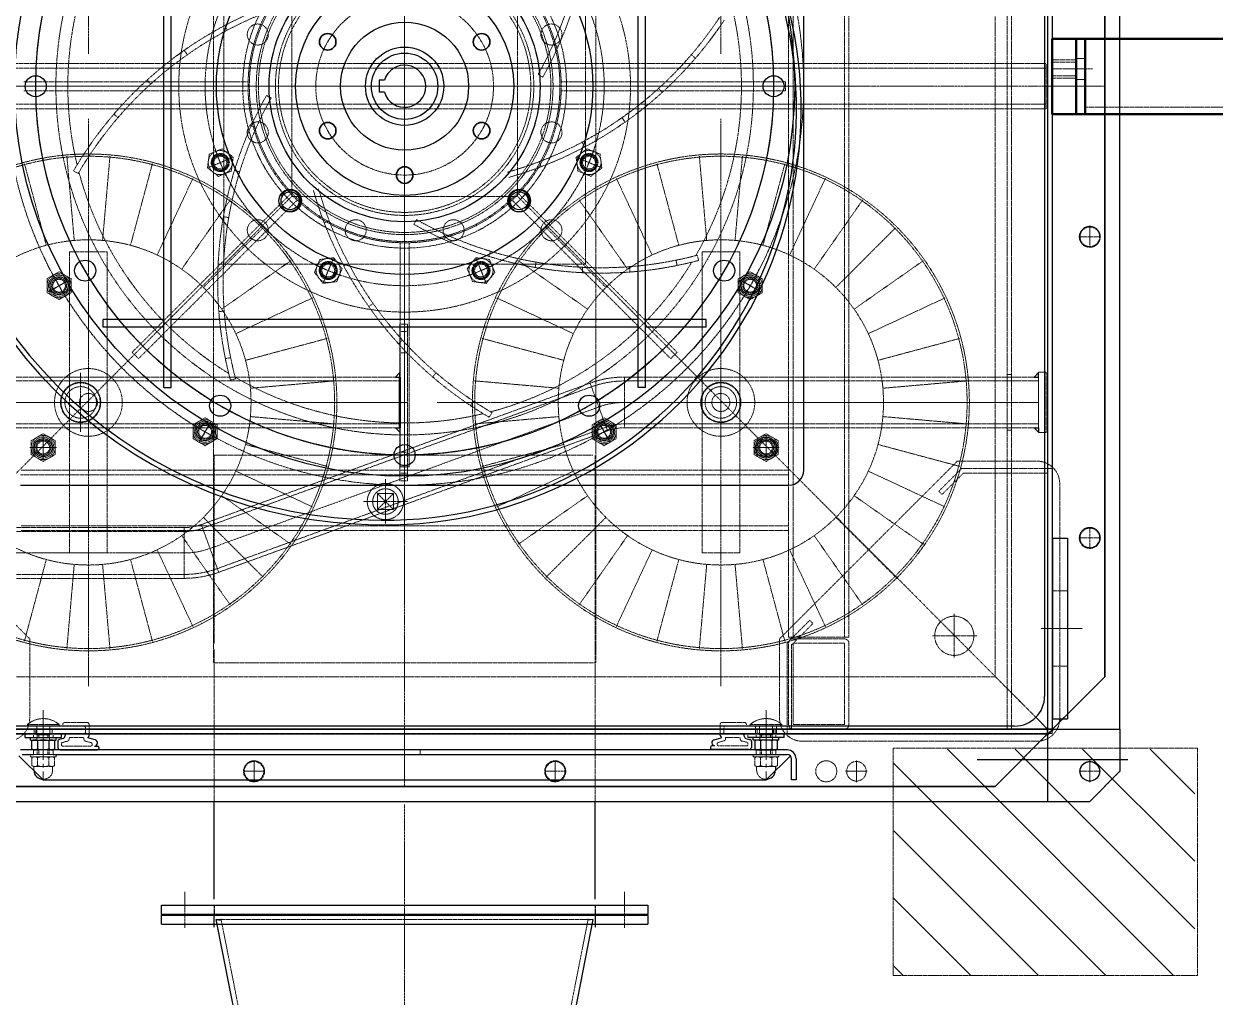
# Model space of a CAD drawing. Header units: feet. Extents: x -99009 to 3252343, y -11094690 to 9035152.
# Drawn here: x 1888772 to 1889564, y -1442049 to -1441402 of the extents above; entities that cross this region are included whole.
import ezdxf

# ---------------------------------------------------------------- set-up
doc = ezdxf.new("R2010")
doc.units = ezdxf.units.FT
for name, pattern in [('AM_ISO02W050x2', [3.75, 3, -0.75]), ('CENTER', [2, 1.25, -0.25, 0.25, -0.25]), ('CENTERX2', [20.32, 12.7, -2.54, 2.54, -2.54]), ('DASHED', [0.75, 0.5, -0.25]), ('HIDDEN', [0.375, 0.25, -0.125])]:
    doc.linetypes.add(name, pattern=pattern)
doc.layers.add('1', color=1, linetype='Continuous')
doc.layers.add('K-LINE', color=7, linetype='Continuous')
for name, color, linetype, lineweight in [('AM_0', 7, 'Continuous', 30), ('AM_12', 7, 'Continuous', 50), ('AM_3', 7, 'DASHED', 5), ('AM_5', 3, 'Continuous', 25), ('AM_7', 7, 'CENTER', 5)]:
    doc.layers.add(name, color=color, linetype=linetype, lineweight=lineweight)

# ---------------------------------------------------------------- blocks, each defined once
blk = doc.blocks.new('A$C10331')
at = {"layer": 'AM_0'}
for p, q in [((8, -161.5), (8, 161.5)), ((8, 161.5), (14, 161.5)), ((14, -161.5), (14, 161.5)), ((590, -132.31), (590, 130.69)), ((590, 130.69), (598, 130.69)), ((598, -132.31), (598, 130.69)), ((11, 125), (138, 100)), ((11, 125), (11.36, 121.87)), ((138, 100), (594, 99.7)), ((138, 100), (138, -100)), ((138, -100), (11, -125.05)), ((138, -100), (594, -100.3)), ((11, -125.05), (11.35, -121.92)), ((590, -132.31), (598, -132.31)), ((14, -161.5), (8, -161.5))]:
    blk.add_line(p, q, dxfattribs=at)
at = {"layer": 'AM_0', "color": 3, "linetype": 'HIDDEN', "ltscale": 1.5}
for p, q in [((8, 126.56), (16, 126.56)), ((16, -126.56), (8, -126.56))]:
    blk.add_line(p, q, dxfattribs=at)
at = {"layer": 'AM_3'}
for p, q in [((10.5, 121.89), (137.5, 96.89)), ((11, -125.05), (11, 125)), ((138, 96.85), (594, 96.55)), ((594, 99.7), (594, -100.3)), ((137.5, -96.89), (10.5, -121.94)), ((138, -96.85), (594, -97.15))]:
    blk.add_line(p, q, dxfattribs=at)
at = {"layer": 'AM_3', "linetype": 'AM_ISO02W050x2'}
for p, q in [((590, 101.1), (598, 101.1)), ((590, -101.7), (598, -101.7))]:
    blk.add_line(p, q, dxfattribs=at)
at = {"layer": 'AM_7'}
blk.add_line((8, 0), (598, -0.3), dxfattribs=at)
blk = doc.blocks.new('76576')
at = {"color": 7, "linetype": 'Continuous'}
for p, q in [((12623.87, 4492.07), (12623.87, 3682.07)), ((12463.87, 3832.07), (12463.87, 4342.07)), ((11943.87, 3822.07), (12453.87, 3822.07)), ((12603.87, 3662.07), (11793.87, 3662.07))]:
    blk.add_line(p, q, dxfattribs=at)
for centre, radius in [((12198.87, 4087.07), 245), ((11969.38, 3954.57), 6), ((12428.37, 3954.57), 6), ((12066.37, 3857.58), 6), ((12331.37, 3857.58), 6), ((11958.87, 3847.07), 6), ((12438.87, 3847.07), 7), ((12438.87, 3847.07), 6)]:
    blk.add_circle(centre, radius, dxfattribs=at)
for centre, radius in [((12453.87, 3832.07), 10), ((12603.87, 3682.07), 20)]:
    blk.add_arc(centre, radius, 270, 0, dxfattribs=at)
at = {"layer": '1', "color": 7, "linetype": 'Continuous'}
for p, q in [((11946.87, 3654.42), (11946.87, 3656.92)), ((11946.87, 3656.92), (11970.87, 3656.92)), ((11951.87, 3656.92), (11952.37, 3656.92)), ((11970.87, 3656.92), (11970.87, 3654.42)), ((11973.31, 3655.42), (11973.31, 3655.37)), ((11974.87, 3656.92), (11974.81, 3656.92)), ((11974.87, 3656.92), (11985.87, 3656.92)), ((12424.44, 3655.42), (12424.44, 3655.37)), ((12431.87, 3656.92), (12426.87, 3656.92)), ((12431.87, 3662.07), (12428.37, 3662.07)), ((12432.37, 3656.92), (12431.87, 3656.92)), ((12445.37, 3656.92), (12432.37, 3656.92)), ((12445.87, 3656.92), (12445.37, 3656.92)), ((12450.87, 3656.92), (12445.87, 3656.92)), ((12450.87, 3654.42), (12450.87, 3656.92)), ((12625.87, 3656.07), (12629.87, 3660.07)), ((12673.87, 3660.07), (12673.87, 3632.07)), ((11946.87, 3654.42), (11970.87, 3654.42)), ((11950.37, 3652.82), (11950.37, 3654.42)), ((11950.37, 3652.82), (11967.37, 3652.82)), ((11951.37, 3646.91), (11951.37, 3652.24)), ((11955.12, 3652.24), (11955.12, 3646.91)), ((11962.63, 3652.24), (11962.63, 3646.91)), ((11966.38, 3652.24), (11966.38, 3646.91)), ((11967.37, 3652.82), (11967.37, 3654.42)), ((11968.57, 3651.77), (11968.57, 3647.82)), ((11972.21, 3653.92), (11969.67, 3653.22)), ((11993.34, 3652.91), (11988.59, 3654.23)), ((11993.02, 3648.82), (11994.88, 3648.82)), ((11995.88, 3647.82), (11995.88, 3647.32)), ((12401.87, 3647.97), (12401.87, 3647.47)), ((12404.73, 3648.97), (12402.87, 3648.97)), ((12404.41, 3653.06), (12409.16, 3654.38)), ((12425.54, 3653.92), (12428.08, 3653.22)), ((12450.87, 3654.42), (12426.87, 3654.42)), ((12429.18, 3651.92), (12429.18, 3647.97)), ((12430.37, 3652.82), (12430.37, 3654.42)), ((12447.37, 3652.82), (12430.37, 3652.82)), ((12431.37, 3652.24), (12431.37, 3646.91)), ((12435.12, 3652.24), (12435.12, 3646.91)), ((12442.63, 3652.24), (12442.63, 3646.91)), ((12446.38, 3646.91), (12446.38, 3652.24)), ((12447.37, 3652.82), (12447.37, 3654.42)), ((11942.75, 3642.44), (11958.87, 3626.32)), ((11952.37, 3646.32), (11943.87, 3646.32)), ((11944.87, 3643.32), (11952.37, 3643.32)), ((11965.37, 3646.32), (11952.37, 3646.32)), ((11964.5, 3646.32), (11953.25, 3646.32)), ((12452.87, 3646.32), (11965.37, 3646.32)), ((11965.37, 3643.32), (12452.87, 3643.32)), ((11970.07, 3646.32), (11974.87, 3646.32)), ((11974.87, 3646.32), (11994.88, 3646.32)), ((12422.87, 3646.47), (12402.87, 3646.47)), ((12427.68, 3646.47), (12422.87, 3646.47)), ((12432.37, 3646.32), (12445.37, 3646.32)), ((12433.25, 3646.32), (12444.5, 3646.32)), ((12455, 3642.44), (12438.87, 3626.32)), ((12455.87, 3626.32), (12455.87, 3640.32)), ((12458.87, 3640.32), (12458.87, 3626.32)), ((12445.12, 3635.28), (12445.12, 3632.72)), ((12653.87, 3612.07), (12673.87, 3632.07)), ((11958.46, 3626.74), (11958.87, 3626.32)), ((11958.87, 3626.32), (12438.87, 3626.32)), ((12458.87, 3626.32), (12455.87, 3626.32)), ((12072.37, 3547.07), (12072.37, 3612.07)), ((12325.37, 3547.07), (12325.37, 3612.07)), ((12625.87, 3612.07), (12653.87, 3612.07)), ((12037.37, 3537.07), (12037.37, 3543.07)), ((12037.37, 3543.07), (12360.37, 3543.07)), ((12360.37, 3537.07), (12037.37, 3537.07)), ((12360.37, 3543.07), (12360.37, 3537.07))]:
    blk.add_line(p, q, dxfattribs=at)
at = {"layer": '1', "color": 2, "linetype": 'DASHED'}
for p, q in [((12072.37, 3543.07), (12072.37, 3537.07)), ((12325.37, 3543.07), (12325.37, 3537.07))]:
    blk.add_line(p, q, dxfattribs=at)
at = {"layer": '1', "color": 7, "linetype": 'Continuous'}
blk.add_circle((12653.87, 3632.07), 6.5, dxfattribs=at)
for centre, radius, start, end in [((11971.81, 3655.37), 1.5, 285.43815, 0), ((11974.81, 3655.42), 1.5, 90, 180), ((11987.87, 3655.92), 1.5, 302.94597, 0), ((12409.87, 3656.07), 1.5, 180, 237.05403), ((12422.94, 3655.42), 1.5, 0, 90), ((12425.94, 3655.37), 1.5, 180, 254.56185), ((11953.25, 3649.52), 3.3, 90, 124.63173), ((11953.25, 3649.52), 3.3, 55.36827, 90), ((11958.87, 3640.49), 12.33, 72.27956, 107.72044), ((11964.5, 3649.52), 3.3, 90, 124.63173), ((11964.5, 3649.52), 3.3, 55.36827, 90), ((11970.07, 3651.77), 1.5, 105.43815, 180), ((11970.07, 3647.82), 1.5, 180, 270), ((11988.79, 3654.41), 0.274, 111.98637, 222.68503), ((11992.82, 3650.9), 2.08, 275.54416, 75.60553), ((11994.88, 3647.82), 1, 0, 90), ((11994.88, 3647.32), 1, 270, 0), ((12402.87, 3647.97), 1, 90, 180), ((12402.87, 3647.47), 1, 180, 270), ((12404.93, 3651.05), 2.08, 104.39447, 264.45584), ((12408.96, 3654.56), 0.274, 317.31497, 68.01363), ((12427.68, 3647.97), 1.5, 270, 0), ((12427.68, 3651.92), 1.5, 0, 74.56185), ((12433.25, 3649.52), 3.3, 90, 124.63173), ((12433.25, 3649.52), 3.3, 55.36827, 90), ((12438.87, 3640.49), 12.33, 72.27956, 107.72044), ((12444.5, 3649.52), 3.3, 90, 124.63173), ((12444.5, 3649.52), 3.3, 55.36827, 90), ((11953.25, 3649.63), 3.3, 235.36827, 270), ((11953.25, 3649.63), 3.3, 270, 304.63173), ((11958.87, 3658.65), 12.33, 252.27956, 287.72044), ((11964.5, 3649.63), 3.3, 235.36827, 270), ((11964.5, 3649.63), 3.3, 270, 304.63173), ((12433.25, 3649.63), 3.3, 235.36827, 270), ((12433.25, 3649.63), 3.3, 270, 304.63173), ((12438.87, 3658.65), 12.33, 252.27956, 287.72044), ((12444.5, 3649.63), 3.3, 235.36827, 270), ((12444.5, 3649.63), 3.3, 270, 304.63173), ((12452.87, 3640.32), 6, 0, 90), ((12452.87, 3640.32), 3, 0, 90), ((11958.87, 3632.98), 6.26, 182.34327, 270), ((12438.87, 3632.98), 6.26, 270, 357.65673)]:
    blk.add_arc(centre, radius, start, end, dxfattribs=at)
at = {"layer": 'AM_0'}
for p, q in [((12625.87, 4514.07), (12625.87, 3660.07)), ((12625.87, 4514.07), (12625.87, 3656.92)), ((12629.02, 3660.07), (12629.02, 4514.07)), ((12673.87, 3660.07), (12673.87, 4514.07)), ((12663.87, 4479.22), (12663.87, 3694.92)), ((12663.87, 3694.92), (12663.87, 4479.22)), ((12038.89, 3886.89), (12038.89, 4287.25)), ((12043.89, 3886.89), (12043.89, 4287.25)), ((12353.86, 3886.89), (12353.86, 4287.25)), ((12358.86, 3886.89), (12358.86, 4287.25)), ((12625.87, 4087.07), (12625.87, 3660.07)), ((12038.89, 3932.09), (11998.7, 3932.09)), ((11998.7, 3927.09), (11998.7, 3932.09)), ((12353.86, 3932.09), (12043.89, 3932.09)), ((12399.05, 3932.09), (12358.86, 3932.09)), ((12399.05, 3927.09), (12399.05, 3932.09)), ((12038.89, 3927.09), (11998.7, 3927.09)), ((12353.86, 3927.09), (12043.89, 3927.09)), ((12399.05, 3927.09), (12358.86, 3927.09)), ((12192.72, 3893.92), (12195.72, 3896.92)), ((12192.72, 3893.92), (12195.72, 3893.92)), ((12195.72, 3893.92), (12195.72, 3896.92)), ((12616.85, 3893.92), (12619.85, 3896.92)), ((12616.85, 3893.92), (12619.85, 3893.92)), ((12616.85, 3893.92), (12619.85, 3893.92)), ((12619.85, 3893.92), (12619.85, 3896.92)), ((12038.89, 3886.89), (12043.89, 3886.89)), ((12358.86, 3886.89), (12353.86, 3886.89)), ((12192.72, 3860.22), (12195.72, 3860.22)), ((12192.72, 3860.22), (12195.72, 3857.22)), ((12195.72, 3860.22), (12195.72, 3857.22)), ((12616.85, 3860.22), (12619.85, 3857.22)), ((12616.85, 3860.22), (12619.85, 3860.22)), ((12616.85, 3860.22), (12619.85, 3860.22)), ((12619.85, 3860.22), (12619.85, 3857.22)), ((12629.02, 3786.92), (12639.02, 3786.92)), ((12629.02, 3786.92), (12629.02, 3666.92)), ((12639.02, 3786.92), (12639.02, 3666.92)), ((12629.02, 3660.07), (12663.87, 3694.92)), ((12663.87, 3694.92), (12629.02, 3660.07)), ((12618.02, 3667.93), (12625.87, 3660.07)), ((12618.02, 3667.93), (12625.87, 3660.07)), ((12636.88, 3667.93), (12629.02, 3660.07)), ((12629.02, 3666.92), (12639.02, 3666.92)), ((12625.87, 3660.07), (11771.87, 3660.07)), ((12625.87, 3660.07), (11771.87, 3660.07)), ((11771.87, 3660.07), (12625.87, 3660.07)), ((11771.87, 3656.92), (12625.87, 3656.92)), ((11989.37, 3655.92), (11989.37, 3656.92)), ((12408.37, 3656.07), (12408.37, 3656.92)), ((12591.02, 3622.07), (12625.87, 3656.92)), ((12591.02, 3622.07), (12625.87, 3656.92)), ((12625.87, 3660.07), (12625.87, 3656.92)), ((12625.87, 3660.07), (12629.02, 3660.07)), ((12625.87, 3656.92), (12625.87, 3660.07)), ((12625.87, 3660.07), (12625.87, 3656.92)), ((12629.02, 3660.07), (12625.87, 3660.07)), ((12625.87, 3660.07), (12625.87, 3612.07)), ((12625.87, 3660.07), (12673.87, 3660.07)), ((12591.02, 3622.07), (11806.72, 3622.07)), ((11806.72, 3622.07), (12591.02, 3622.07)), ((11771.87, 3612.07), (12625.87, 3612.07))]:
    blk.add_line(p, q, dxfattribs=at)
for centre, radius in [((12198.87, 4087.07), 259), ((12198.87, 4087.07), 125), ((12198.87, 4087.07), 125), ((12198.87, 4087.07), 90), ((12198.87, 4087.07), 42.5), ((12198.87, 4087.07), 26), ((11953.87, 4087.07), 7), ((12443.87, 4087.07), 7), ((12122.86, 4011.06), 6), ((12274.89, 4011.06), 6), ((11986.7, 3964.57), 7), ((12411.05, 3964.57), 7), ((12076.37, 3874.9), 7), ((12321.37, 3874.9), 7), ((12198.87, 3842.07), 7)]:
    blk.add_circle(centre, radius, dxfattribs=at)
for centre, radius, start, end in [((12220.65, 4102.07), 342.61, 89.96664, 182.52995), ((12220.65, 4102.07), 339.46, 89.96664, 182.52995), ((12186.11, 4071.83), 276.08, 265.81608, 19.03106), ((12186.11, 4071.83), 272.93, 265.81608, 19.03106), ((12181.15, 4099.12), 303.02, 182.30109, 267.14229), ((12181.15, 4099.12), 299.87, 182.30109, 267.14229), ((12122.86, 4011.06), 7, 214.2937, 153.4359), ((12274.89, 4011.06), 7, 304.2937, 243.4359)]:
    blk.add_arc(centre, radius, start, end, dxfattribs=at)
at = {"layer": 'AM_12'}
for p, q in [((12628.87, 4068.53), (12628.87, 4118.53)), ((12628.87, 4118.53), (12644.87, 4118.53)), ((12644.87, 4068.53), (12644.87, 4118.53)), ((12644.87, 4118.53), (12644.87, 4068.53)), ((12644.87, 4118.53), (12644.87, 4068.53)), ((12650.87, 4118.53), (12644.87, 4118.53)), ((12650.87, 4118.53), (13217.37, 4118.53)), ((12650.87, 4068.53), (12650.87, 4118.53)), ((12644.87, 4068.53), (12628.87, 4068.53)), ((12644.87, 4068.53), (12650.87, 4068.53)), ((12650.87, 4068.53), (13217.37, 4068.53)), ((12195.72, 3893.92), (12195.72, 3860.22))]:
    blk.add_line(p, q, dxfattribs=at)
at = {"layer": 'AM_3'}
for p, q in [((12625.87, 4562.07), (12625.87, 3612.07)), ((12071.87, 4514.07), (12071.87, 3704.07)), ((12325.87, 3704.07), (12325.87, 4514.07)), ((12598.87, 4514.07), (12598.87, 3660.07)), ((12601.87, 4514.07), (12601.87, 3660.07)), ((12625.87, 3660.07), (12625.87, 4514.07)), ((12625.87, 3660.07), (12625.87, 4514.07)), ((12628.87, 4514.07), (12628.87, 3660.07)), ((12629.02, 3660.07), (12629.02, 4514.07)), ((12629.02, 3660.07), (12629.02, 4514.07)), ((12673.87, 3660.07), (12673.87, 4514.07)), ((12591.02, 4479.22), (12591.02, 3694.92)), ((12663.87, 4479.22), (12663.87, 3694.92)), ((12453.87, 3721.07), (12453.87, 4453.07)), ((12456.87, 3721.07), (12456.87, 4453.07)), ((12490.87, 4453.07), (12490.87, 3721.07)), ((12493.87, 4453.07), (12493.87, 3721.07)), ((12078.87, 3968.92), (12078.87, 4208.92)), ((12318.87, 4208.92), (12318.87, 3968.92)), ((12123.87, 4013.92), (12123.87, 4163.92)), ((12273.87, 4163.92), (12273.87, 4013.92)), ((12081.11, 4124.29), (12079.43, 4127.45)), ((12300.78, 4113.39), (12297.52, 4114.85)), ((12054.56, 4107.99), (12052.51, 4110.91)), ((12389.24, 4107.96), (12391.95, 4105.64)), ((11772.87, 4102.07), (12624.87, 4102.07)), ((11772.87, 4099.07), (12624.87, 4099.07)), ((12624.87, 4072.07), (12624.87, 4102.07)), ((12644.87, 4104.53), (12628.87, 4104.53)), ((12644.87, 4103.03), (12628.87, 4103.03)), ((12644.87, 4105.53), (12650.87, 4105.53)), ((11946, 4090.07), (12094.92, 4090.07)), ((12030.23, 4088.52), (12027.83, 4091.16)), ((12048.9, 4084.07), (12048.9, 4090.07)), ((12287.5, 4094.9), (12290.61, 4093.16)), ((12451.77, 4090.07), (12302.83, 4090.07)), ((12348.84, 4090.07), (12348.84, 4084.07)), ((12451.77, 4090.07), (12451.77, 4084.07)), ((12628.87, 4094.03), (12644.87, 4094.03)), ((12628.87, 4092.53), (12644.87, 4092.53)), ((12644.87, 4091.53), (12650.87, 4091.53)), ((11946, 4084.07), (12094.92, 4084.07)), ((12451.77, 4084.07), (12302.83, 4084.07)), ((12367.51, 4085.63), (12369.91, 4082.98)), ((11772.87, 4075.07), (12624.87, 4075.07)), ((12110.25, 4079.24), (12107.14, 4080.99)), ((11772.87, 4072.07), (12624.87, 4072.07)), ((12008.51, 4066.18), (12005.8, 4068.51)), ((12650.87, 4073.23), (13217.37, 4073.23)), ((12096.97, 4060.75), (12100.23, 4059.29)), ((12343.19, 4066.16), (12345.24, 4063.24)), ((12069.13, 4041.99), (12077.67, 4045.53)), ((12077.67, 4045.53), (12085, 4039.9)), ((12312.75, 4039.9), (12320.08, 4045.53)), ((12316.64, 4049.85), (12318.31, 4046.7)), ((12320.08, 4045.53), (12328.62, 4041.99)), ((11960.82, 3981.79), (11946.4, 4035.61)), ((11979.43, 3985.07), (11974.57, 4040.57)), ((11998.32, 3985.07), (12003.18, 4040.57)), ((12016.93, 3981.79), (12031.35, 4035.61)), ((12067.93, 4032.83), (12069.13, 4041.99)), ((12085, 4039.9), (12083.79, 4030.74)), ((12289.54, 4033.63), (12288.27, 4036.96)), ((12313.96, 4030.74), (12312.75, 4039.9)), ((12328.62, 4041.99), (12329.82, 4032.83)), ((12380.82, 3981.79), (12366.4, 4035.61)), ((12399.43, 3985.07), (12394.57, 4040.57)), ((12418.32, 3985.07), (12423.18, 4040.57)), ((12436.93, 3981.79), (12451.35, 4035.61)), ((11982.09, 4029.06), (11979.01, 4030.86)), ((12075.25, 4027.21), (12067.93, 4032.83)), ((12083.79, 4030.74), (12075.25, 4027.21)), ((12089.28, 4030.12), (12085.87, 4031.17)), ((12322.49, 4027.21), (12313.96, 4030.74)), ((12329.82, 4032.83), (12322.49, 4027.21)), ((12034.69, 3975.33), (12058.24, 4025.82)), ((12363.06, 3975.33), (12339.51, 4025.82)), ((12454.69, 3975.33), (12478.24, 4025.82)), ((11771.87, 3660.07), (12123.87, 4013.92)), ((12017.94, 3910.38), (12123.24, 4015.69)), ((12022.19, 3906.14), (12127.49, 4011.44)), ((12051.06, 3965.88), (12083.01, 4011.52)), ((12273.87, 4013.92), (12123.87, 4013.92)), ((12375.56, 3906.14), (12270.26, 4011.44)), ((12273.87, 4013.92), (12625.87, 3660.07)), ((12379.81, 3910.38), (12274.5, 4015.69)), ((12346.69, 3965.88), (12314.74, 4011.52)), ((12471.06, 3965.88), (12503.01, 4011.52)), ((12082.04, 3999.82), (12078.52, 4000.43)), ((12145.43, 3996.4), (12148.76, 3997.68)), ((12206.71, 3998.45), (12204.96, 3995.33)), ((12065.53, 3953.73), (12104.93, 3993.13)), ((12225.19, 3985.17), (12226.65, 3988.43)), ((12332.22, 3953.73), (12292.82, 3993.13)), ((12485.53, 3953.73), (12524.93, 3993.13)), ((12094.95, 3978.91), (12090.71, 3983.15)), ((12195.87, 3834.18), (12195.87, 3983.12)), ((12201.87, 3834.18), (12201.87, 3983.12)), ((12307.04, 3983.15), (12302.8, 3978.91)), ((11976.37, 3977.07), (11976.37, 3777.07)), ((12001.37, 3977.07), (11976.37, 3977.07)), ((12001.37, 3777.07), (12001.37, 3977.07)), ((12139.01, 3963.45), (12142.55, 3971.99)), ((12142.55, 3971.99), (12151.7, 3973.19)), ((12151.7, 3973.19), (12157.33, 3965.87)), ((12240.42, 3965.87), (12246.05, 3973.19)), ((12246.05, 3973.19), (12255.2, 3971.99)), ((12255.83, 3977.48), (12254.78, 3974.07)), ((12255.2, 3971.99), (12258.74, 3963.45)), ((12379.11, 3971.53), (12379.82, 3968.03)), ((12393.18, 3974.81), (12394.1, 3971.35)), ((12396.37, 3977.07), (12396.37, 3777.07)), ((12421.37, 3977.07), (12396.37, 3977.07)), ((12421.37, 3777.07), (12421.37, 3977.07)), ((11961.38, 3959.19), (11969.38, 3963.81)), ((11969.38, 3963.81), (11977.38, 3959.19)), ((12078.61, 3968.85), (12075.04, 3969.02)), ((12077.68, 3939.26), (12123.32, 3971.21)), ((12318.87, 3968.92), (12078.87, 3968.92)), ((12157.33, 3965.87), (12153.79, 3957.33)), ((12161.65, 3969.31), (12158.5, 3967.63)), ((12243.96, 3957.33), (12240.42, 3965.87)), ((12320.07, 3939.26), (12274.43, 3971.21)), ((12286.13, 3970.24), (12285.52, 3966.72)), ((12317.1, 3966.8), (12316.93, 3963.24)), ((12348.25, 3967.24), (12348.52, 3963.67)), ((12420.37, 3959.19), (12428.37, 3963.81)), ((12428.37, 3963.81), (12436.37, 3959.19)), ((12497.68, 3939.26), (12543.32, 3971.21)), ((11961.38, 3949.95), (11961.38, 3959.19)), ((11977.38, 3959.19), (11977.38, 3949.95)), ((12144.63, 3956.12), (12139.01, 3963.45)), ((12153.79, 3957.33), (12144.63, 3956.12)), ((12253.12, 3956.12), (12243.96, 3957.33)), ((12258.74, 3963.45), (12253.12, 3956.12)), ((12420.37, 3949.95), (12420.37, 3959.19)), ((12436.37, 3959.19), (12436.37, 3949.95)), ((11969.38, 3945.33), (11961.38, 3949.95)), ((11977.38, 3949.95), (11969.38, 3945.33)), ((12428.37, 3945.33), (12420.37, 3949.95)), ((12436.37, 3949.95), (12428.37, 3945.33)), ((12087.13, 3922.89), (12137.62, 3946.44)), ((12177.96, 3942.76), (12175.04, 3940.7)), ((12310.62, 3922.89), (12260.13, 3946.44)), ((12507.13, 3922.89), (12557.62, 3946.44)), ((12079.04, 3937.7), (12075.48, 3937.42)), ((12201.87, 3937.1), (12195.87, 3937.1)), ((12200.72, 3929.07), (12195.72, 3929.07)), ((12195.72, 3825.07), (12195.72, 3929.07)), ((12200.72, 3924.07), (12195.72, 3924.07)), ((12200.72, 3924.07), (12195.72, 3924.07)), ((12200.72, 3825.07), (12200.72, 3929.07)), ((12093.59, 3905.13), (12147.41, 3919.55)), ((12197.43, 3918.43), (12194.78, 3916.03)), ((12304.16, 3905.13), (12250.34, 3919.55)), ((12513.59, 3905.13), (12567.41, 3919.55)), ((12017.94, 3910.38), (12022.19, 3906.14)), ((12200.72, 3910.07), (12195.72, 3910.07)), ((12379.81, 3910.38), (12375.56, 3906.14)), ((12083.33, 3906.83), (12079.83, 3906.12)), ((12195.72, 3893.92), (11768.72, 3893.92)), ((12086.61, 3892.76), (12083.15, 3891.85)), ((12219.76, 3896.71), (12217.44, 3894)), ((12344.92, 3860.22), (12344.92, 3893.92)), ((12619.85, 3893.92), (12344.92, 3893.92)), ((12598.87, 3895.57), (12601.87, 3895.57)), ((12619.85, 3857.07), (12619.85, 3897.07)), ((12619.85, 3897.07), (12624.85, 3897.07)), ((12619.85, 3860.22), (12619.85, 3893.92)), ((12619.85, 3893.92), (12619.85, 3890.92)), ((12624.85, 3897.07), (12624.85, 3857.07)), ((12195.72, 3891.32), (11643.72, 3891.32)), ((12322.05, 3889.89), (12063.87, 3795.92)), ((12322.94, 3887.45), (12064.76, 3793.48)), ((12096.87, 3886.52), (12152.37, 3891.38)), ((12300.87, 3886.52), (12245.37, 3891.38)), ((12333.58, 3858.22), (12322.05, 3889.89)), ((12333.58, 3858.22), (12322.05, 3889.89)), ((12619.85, 3891.32), (12344.92, 3891.32)), ((12516.87, 3886.52), (12572.37, 3891.38)), ((12244.62, 3877.92), (12242.65, 3874.94)), ((12256.89, 3870.29), (12255.09, 3867.2)), ((12195.72, 3862.82), (11643.72, 3862.82)), ((12058.37, 3862.19), (12066.37, 3866.81)), ((12058.37, 3852.96), (12058.37, 3862.19)), ((12066.37, 3866.81), (12074.37, 3862.19)), ((12074.37, 3862.19), (12074.37, 3852.96)), ((12332.69, 3860.67), (12074.51, 3766.7)), ((12096.87, 3867.62), (12152.37, 3862.77)), ((12300.87, 3867.62), (12245.37, 3862.77)), ((12323.38, 3862.19), (12331.38, 3866.81)), ((12323.38, 3852.96), (12323.38, 3862.19)), ((12331.38, 3866.81), (12339.38, 3862.19)), ((12339.38, 3862.19), (12339.38, 3852.96)), ((12619.85, 3862.82), (12344.92, 3862.82)), ((12516.87, 3867.62), (12572.37, 3862.77)), ((12195.72, 3860.22), (11768.72, 3860.22)), ((11950.87, 3851.69), (11958.87, 3856.31)), ((11958.87, 3856.31), (11966.87, 3851.69)), ((12066.37, 3848.34), (12058.37, 3852.96)), ((12074.37, 3852.96), (12066.37, 3848.34)), ((12333.58, 3858.22), (12075.4, 3764.25)), ((12331.38, 3848.34), (12323.38, 3852.96)), ((12339.38, 3852.96), (12331.38, 3848.34)), ((12619.85, 3860.22), (12344.92, 3860.22)), ((12430.87, 3851.69), (12438.87, 3856.31)), ((12438.87, 3856.31), (12446.87, 3851.69)), ((12598.87, 3858.57), (12601.87, 3858.57)), ((12624.85, 3857.07), (12619.85, 3857.07)), ((11950.87, 3842.45), (11950.87, 3851.69)), ((11966.87, 3851.69), (11966.87, 3842.45)), ((12093.59, 3849.01), (12147.41, 3834.59)), ((12304.16, 3849.01), (12250.34, 3834.59)), ((12430.87, 3842.45), (12430.87, 3851.69)), ((12446.87, 3851.69), (12446.87, 3842.45)), ((12513.59, 3849.01), (12567.41, 3834.59)), ((11831.88, 3838.07), (11949.87, 3720.08)), ((11958.87, 3837.84), (11950.87, 3842.45)), ((11966.87, 3842.45), (11958.87, 3837.84)), ((12072.37, 3716.88), (12072.37, 3842.07)), ((12072.37, 3842.07), (12323.87, 3842.07)), ((12200.72, 3844.07), (12195.72, 3844.07)), ((12325.37, 3704.07), (12325.37, 3842.07)), ((12438.87, 3837.84), (12430.87, 3842.45)), ((12446.87, 3842.45), (12438.87, 3837.84)), ((12565.87, 3838.07), (12447.87, 3720.08)), ((12565.87, 3838.07), (12618.87, 3838.07)), ((12453.87, 3832.07), (11943.87, 3832.07)), ((11943.87, 3829.07), (12453.87, 3829.07)), ((12087.13, 3831.26), (12137.62, 3807.71)), ((12200.72, 3830.07), (12195.72, 3830.07)), ((12200.72, 3830.07), (12195.72, 3830.07)), ((12201.87, 3834.18), (12195.87, 3834.18)), ((12310.62, 3831.26), (12260.13, 3807.71)), ((12507.13, 3831.26), (12557.62, 3807.71)), ((12568.63, 3833.07), (12553.61, 3818.05)), ((12555.73, 3815.93), (12569.87, 3830.07)), ((12628.87, 3833.07), (12568.63, 3833.07)), ((12569.87, 3830.07), (12625.87, 3830.07)), ((12625.87, 3660.07), (12625.87, 3830.07)), ((12628.87, 3657.07), (12628.87, 3833.07)), ((12200.72, 3825.07), (12195.72, 3825.07)), ((12633.87, 3667.07), (12633.87, 3823.07)), ((12077.68, 3814.89), (12123.32, 3782.94)), ((12320.07, 3814.89), (12274.43, 3782.94)), ((12497.68, 3814.89), (12543.32, 3782.94)), ((12553.61, 3818.05), (12555.73, 3815.93)), ((12065.53, 3800.41), (12104.93, 3761.02)), ((12332.22, 3800.41), (12292.82, 3761.02)), ((12485.53, 3800.41), (12524.93, 3761.02)), ((12052.53, 3791.32), (11643.72, 3791.32)), ((12052.53, 3793.92), (11768.72, 3793.92)), ((12453.87, 3795.07), (11943.87, 3795.07)), ((12453.87, 3792.07), (11943.87, 3792.07)), ((12052.53, 3793.92), (12052.53, 3760.22)), ((12063.87, 3795.92), (12075.4, 3764.25)), ((12051.06, 3788.27), (12083.01, 3742.63)), ((12346.69, 3788.27), (12314.74, 3742.63)), ((12471.06, 3788.27), (12503.01, 3742.63)), ((11976.37, 3777.07), (12001.37, 3777.07)), ((12034.69, 3778.82), (12058.24, 3728.33)), ((12363.06, 3778.82), (12339.51, 3728.33)), ((12396.37, 3777.07), (12421.37, 3777.07)), ((12454.69, 3778.82), (12478.24, 3728.33)), ((11960.82, 3772.35), (11946.4, 3718.54)), ((11979.43, 3769.07), (11974.57, 3713.57)), ((11998.32, 3769.07), (12003.18, 3713.57)), ((12016.93, 3772.35), (12031.35, 3718.54)), ((12380.82, 3772.35), (12366.4, 3718.54)), ((12399.43, 3769.07), (12394.57, 3713.57)), ((12418.32, 3769.07), (12423.18, 3713.57)), ((12436.93, 3772.35), (12451.35, 3718.54)), ((12052.53, 3762.82), (11643.72, 3762.82)), ((12052.53, 3760.22), (11768.72, 3760.22)), ((12639.02, 3751.92), (12629.02, 3751.92)), ((12563.87, 3707.57), (12563.87, 3736.57)), ((12452.87, 3717.32), (12467.9, 3732.34)), ((12455.87, 3716.08), (12470.02, 3730.22)), ((12470.02, 3730.22), (12467.9, 3732.34)), ((11949.87, 3720.08), (11949.87, 3667.07)), ((12447.87, 3720.08), (12447.87, 3667.07)), ((12493.87, 3721.07), (12453.87, 3721.07)), ((12456.87, 3720.07), (12490.87, 3720.07)), ((12456.87, 3720.07), (12490.87, 3720.07)), ((12549.37, 3722.07), (12578.87, 3722.07)), ((12072.37, 3660.07), (12072.37, 3713.42)), ((12452.87, 3717.32), (12452.87, 3657.07)), ((12453.87, 3663.07), (12453.87, 3717.07)), ((12453.87, 3663.07), (12453.87, 3717.07)), ((12455.87, 3660.07), (12455.87, 3716.08)), ((12456.87, 3717.07), (12456.87, 3663.07)), ((12456.87, 3717.07), (12490.87, 3717.07)), ((12456.87, 3717.07), (12456.87, 3663.07)), ((12456.87, 3717.07), (12490.87, 3717.07)), ((12490.87, 3663.07), (12490.87, 3717.07)), ((12490.87, 3663.07), (12490.87, 3717.07)), ((12493.87, 3717.07), (12493.87, 3663.07)), ((12493.87, 3717.07), (12493.87, 3663.07)), ((12325.87, 3704.07), (12071.87, 3704.07)), ((12325.37, 3657.07), (12325.37, 3704.07)), ((12591.02, 3694.92), (11806.72, 3694.92)), ((12618.02, 3667.93), (12591.02, 3694.92)), ((12618.02, 3667.93), (12591.02, 3694.92)), ((12618.02, 3667.93), (12591.02, 3694.92)), ((12618.02, 3667.93), (12591.02, 3694.92)), ((12591.02, 3622.07), (12663.87, 3694.92)), ((12639.02, 3701.92), (12629.02, 3701.92)), ((11948.37, 3663.18), (11948.37, 3662.07)), ((11948.37, 3663.18), (11969.37, 3663.18)), ((11969.37, 3663.18), (11969.37, 3662.07)), ((11971.87, 3662.07), (11971.87, 3663.07)), ((11973.37, 3664.57), (11987.87, 3664.57)), ((11989.37, 3663.07), (11989.37, 3656.92)), ((12408.37, 3662.92), (12408.37, 3656.92)), ((12424.37, 3664.57), (12409.87, 3664.57)), ((12425.87, 3662.07), (12425.87, 3663.07)), ((12428.37, 3663.18), (12428.37, 3662.07)), ((12449.37, 3663.18), (12428.37, 3663.18)), ((12449.37, 3663.18), (12449.37, 3662.07)), ((12490.87, 3663.07), (12456.87, 3663.07)), ((12490.87, 3663.07), (12456.87, 3663.07)), ((12673.87, 3660.07), (11723.87, 3660.07)), ((11771.87, 3660.07), (12625.87, 3660.07)), ((11771.87, 3660.07), (12625.87, 3660.07)), ((12625.87, 3657.07), (11771.87, 3657.07)), ((12625.87, 3656.92), (11771.87, 3656.92)), ((12625.87, 3656.92), (11771.87, 3656.92)), ((11948.37, 3662.07), (11951.87, 3662.07)), ((11951.87, 3662.07), (11965.87, 3662.07)), ((11952.37, 3656.92), (11952.37, 3654.42)), ((11952.87, 3660.07), (11952.87, 3656.92)), ((11953.87, 3660.07), (11953.87, 3656.92)), ((11954.57, 3656.92), (11954.47, 3656.92)), ((11954.57, 3661.92), (11954.57, 3656.32)), ((11954.57, 3656.32), (11963.17, 3656.32)), ((11954.87, 3654.42), (11954.87, 3656.32)), ((11955.87, 3656.32), (11955.87, 3654.42)), ((11961.87, 3654.42), (11961.87, 3656.32)), ((11962.87, 3654.42), (11962.87, 3656.32)), ((11963.17, 3661.92), (11963.17, 3656.32)), ((11963.27, 3656.92), (11963.17, 3656.92)), ((11964.87, 3660.07), (11964.87, 3656.92)), ((11965.37, 3656.92), (11965.37, 3654.42)), ((11965.87, 3662.07), (11969.37, 3662.07)), ((11985.87, 3662.07), (11971.87, 3662.07)), ((11986.87, 3657.92), (11986.87, 3661.07)), ((12072.37, 3612.07), (12072.37, 3660.07)), ((12325.37, 3612.07), (12325.37, 3657.07)), ((12410.87, 3657.92), (12410.87, 3660.92)), ((12411.87, 3662.07), (12425.87, 3662.07)), ((12422.87, 3656.92), (12411.87, 3656.92)), ((12422.87, 3656.92), (12422.94, 3656.92)), ((12426.87, 3656.92), (12426.87, 3654.42)), ((12445.87, 3662.07), (12431.87, 3662.07)), ((12431.87, 3662.07), (12445.87, 3662.07)), ((12431.87, 3661.92), (12431.87, 3656.92)), ((12432.37, 3656.92), (12432.37, 3654.42)), ((12432.87, 3660.07), (12432.87, 3656.92)), ((12434.47, 3656.92), (12434.57, 3656.92)), ((12434.57, 3661.92), (12434.57, 3656.32)), ((12443.17, 3656.32), (12434.57, 3656.32)), ((12434.87, 3654.42), (12434.87, 3656.32)), ((12435.87, 3654.42), (12435.87, 3656.32)), ((12438.87, 3661.92), (12438.87, 3658.92)), ((12441.87, 3656.32), (12441.87, 3654.42)), ((12442.87, 3654.42), (12442.87, 3656.32)), ((12443.17, 3661.92), (12443.17, 3656.32)), ((12443.17, 3656.92), (12443.27, 3656.92)), ((12443.87, 3660.07), (12443.87, 3656.92)), ((12444.87, 3660.07), (12444.87, 3656.92)), ((12445.37, 3656.92), (12445.37, 3654.42)), ((12449.37, 3662.07), (12445.87, 3662.07)), ((12445.87, 3661.92), (12445.87, 3656.92)), ((12452.87, 3657.07), (12628.87, 3657.07)), ((12455.87, 3660.07), (12625.87, 3660.07)), ((12456.87, 3660.07), (12490.87, 3660.07)), ((12456.87, 3660.07), (12490.87, 3660.07)), ((12601.87, 3660.07), (12598.87, 3660.07)), ((12673.87, 3660.07), (12673.87, 3632.07)), ((11954.67, 3652.82), (11954.67, 3654.42)), ((11963.07, 3652.82), (11963.07, 3654.42)), ((11971.07, 3649.32), (11971.07, 3650.65)), ((11974.95, 3652.1), (11971.44, 3651.13)), ((11975.87, 3648.82), (11971.57, 3648.82)), ((11975.87, 3648.82), (11990.5, 3648.82)), ((11985.39, 3654.42), (11976.52, 3654.42)), ((11990.5, 3651.12), (11986.96, 3652.1)), ((12407.25, 3651.27), (12410.79, 3652.25)), ((12421.87, 3648.97), (12407.25, 3648.97)), ((12412.36, 3654.57), (12421.23, 3654.57)), ((12421.87, 3648.97), (12426.18, 3648.97)), ((12422.8, 3652.25), (12426.31, 3651.28)), ((12426.68, 3649.47), (12426.68, 3650.8)), ((12434.67, 3652.82), (12434.67, 3654.42)), ((12443.07, 3652.82), (12443.07, 3654.42)), ((12462.87, 3652.07), (12618.87, 3652.07)), ((11950.37, 3643.32), (11967.37, 3643.32)), ((11950.37, 3641.72), (11950.37, 3643.32)), ((11967.37, 3641.72), (11950.37, 3641.72)), ((11951.37, 3635.81), (11951.37, 3641.14)), ((11952.37, 3646.32), (11952.37, 3643.32)), ((11952.37, 3643.32), (11965.37, 3643.32)), ((11953.25, 3641.72), (11964.5, 3641.72)), ((11954.87, 3643.32), (11954.87, 3646.32)), ((11955.12, 3641.14), (11955.12, 3635.81)), ((11955.87, 3646.32), (11955.87, 3643.32)), ((11961.87, 3643.32), (11961.87, 3646.32)), ((11962.63, 3641.14), (11962.63, 3635.81)), ((11962.87, 3643.32), (11962.87, 3646.32)), ((11965.37, 3646.32), (11965.37, 3643.32)), ((11966.38, 3641.14), (11966.38, 3635.81)), ((11967.37, 3643.32), (11967.37, 3641.72)), ((12447.37, 3643.32), (12430.37, 3643.32)), ((12430.37, 3643.32), (12430.37, 3641.72)), ((12430.37, 3641.72), (12447.37, 3641.72)), ((12431.37, 3641.14), (12431.37, 3635.81)), ((12432.37, 3646.32), (12432.37, 3643.32)), ((12445.37, 3643.32), (12432.37, 3643.32)), ((12444.5, 3641.72), (12433.25, 3641.72)), ((12434.87, 3643.32), (12434.87, 3646.32)), ((12435.12, 3641.14), (12435.12, 3635.81)), ((12435.87, 3643.32), (12435.87, 3646.32)), ((12441.87, 3646.32), (12441.87, 3643.32)), ((12442.63, 3641.14), (12442.63, 3635.81)), ((12442.87, 3643.32), (12442.87, 3646.32)), ((12445.37, 3646.32), (12445.37, 3643.32)), ((12446.38, 3635.81), (12446.38, 3641.14)), ((12447.37, 3641.72), (12447.37, 3643.32)), ((11952.62, 3635.28), (11952.62, 3632.72)), ((11964.5, 3635.22), (11953.25, 3635.22)), ((11965.12, 3635.28), (11965.12, 3632.72)), ((12432.62, 3635.28), (12432.62, 3632.72)), ((12433.25, 3635.22), (12444.5, 3635.22)), ((12653.87, 3612.07), (12673.87, 3632.07)), ((12591.02, 3622.07), (11806.72, 3622.07)), ((11771.87, 3612.07), (12625.87, 3612.07)), ((12625.87, 3612.07), (12653.87, 3612.07))]:
    blk.add_line(p, q, dxfattribs=at)
at = {"layer": 'AM_3', "linetype": 'HIDDEN'}
for p, q in [((12191.47, 3816.61), (12180.76, 3816.61)), ((12180.76, 3816.61), (12180.76, 3805.9)), ((12180.76, 3816.61), (12191.47, 3805.9)), ((12180.76, 3805.9), (12191.47, 3816.61)), ((12191.47, 3816.61), (12191.47, 3805.9)), ((12191.47, 3805.9), (12180.76, 3805.9))]:
    blk.add_line(p, q, dxfattribs=at)
at = {"layer": 'AM_3'}
for centre, radius in [((12198.87, 4087.07), 231.59), ((12198.87, 4087.07), 150), ((12198.87, 4087.07), 104), ((12198.87, 4087.07), 103.15), ((12198.87, 4087.07), 98.55), ((12198.87, 4087.07), 97.13), ((12198.87, 4087.07), 85.79), ((12198.87, 4087.07), 83.79), ((12101.37, 4121.42), 7), ((12296.37, 4121.42), 7), ((12101.37, 4056.42), 7), ((12296.37, 4056.42), 7), ((12076.46, 4036.37), 8), ((12321.29, 4036.37), 8), ((11988.87, 3877.07), 165), ((11988.87, 3877.07), 163.5), ((12076.46, 4036.37), 6), ((12076.46, 4036.37), 5.5), ((12076.46, 4036.37), 5.5), ((12076.46, 4036.37), 5), ((12076.46, 4036.37), 4.25), ((12408.87, 3877.07), 165), ((12408.87, 3877.07), 163.5), ((12321.29, 4036.37), 6), ((12321.29, 4036.37), 5.5), ((12321.29, 4036.37), 5.5), ((12321.29, 4036.37), 5), ((12321.29, 4036.37), 4.25), ((12101.37, 3991.42), 7), ((12166.37, 3991.42), 7), ((12231.37, 3991.42), 7), ((12296.37, 3991.42), 7), ((12653.87, 3987.07), 7), ((12653.87, 3987.07), 6.5), ((11988.87, 3877.07), 108), ((12408.87, 3877.07), 108), ((12148.17, 3964.66), 8), ((12249.58, 3964.66), 8), ((12148.17, 3964.66), 6), ((12148.17, 3964.66), 5.5), ((12148.17, 3964.66), 5.5), ((12148.17, 3964.66), 5), ((12148.17, 3964.66), 4.25), ((12249.58, 3964.66), 6), ((12249.58, 3964.66), 5.5), ((12249.58, 3964.66), 5.5), ((12249.58, 3964.66), 5), ((12249.58, 3964.66), 4.25), ((11969.38, 3954.57), 8), ((11969.38, 3954.57), 7), ((11969.38, 3954.57), 5), ((11969.38, 3954.57), 4.25), ((12428.37, 3954.57), 8), ((12428.37, 3954.57), 7), ((12428.37, 3954.57), 5), ((12428.37, 3954.57), 4.25), ((11988.87, 3877.07), 22.5), ((12408.87, 3877.07), 22.5), ((11983.72, 3877.07), 13.35), ((11983.72, 3877.07), 13), ((11983.72, 3877.07), 10.48), ((12408.85, 3877.07), 13.35), ((12408.85, 3877.07), 13), ((12408.85, 3877.07), 10.48), ((11988.87, 3877.07), 6), ((12408.87, 3877.07), 6), ((12066.37, 3857.57), 8), ((12066.37, 3857.58), 7), ((12066.37, 3857.57), 5), ((12066.37, 3857.57), 4.25), ((12331.38, 3857.57), 8), ((12331.37, 3857.58), 7), ((12331.38, 3857.57), 5), ((12331.38, 3857.57), 4.25), ((11958.87, 3847.07), 8), ((11958.87, 3847.07), 7), ((12438.87, 3847.07), 8), ((11958.87, 3847.07), 5), ((11958.87, 3847.07), 4.25), ((12438.87, 3847.07), 5), ((12438.87, 3847.07), 4.25), ((12653.87, 3787.07), 7), ((12653.87, 3787.07), 6.5), ((12563.87, 3722.07), 13), ((12098.87, 3632.07), 7), ((12098.87, 3632.07), 6.5), ((12298.87, 3632.07), 7), ((12298.87, 3632.07), 6.5), ((12478.87, 3632.07), 7), ((12498.87, 3632.07), 6.5), ((12653.87, 3632.07), 6.5)]:
    blk.add_circle(centre, radius, dxfattribs=at)
at = {"layer": 'AM_3', "linetype": 'HIDDEN'}
for radius in [12.05, 8.48]:
    blk.add_circle((12186.11, 3811.25), radius, dxfattribs=at)
at = {"layer": 'AM_3'}
for centre, radius, start, end in [((12198.87, 4087.07), 223.66, 149.79154, 193.49806), ((12198.87, 3902.76), 254.46, 110.87386, 117.99386), ((12068.54, 4217.4), 250.89, 335.87386, 342.99386), ((12068.54, 4217.4), 254.46, 335.87386, 342.99386), ((12198.87, 4087.07), 223.66, 329.79154, 13.49806), ((12198.87, 3902.76), 250.89, 110.87386, 117.99386), ((12198.87, 4271.39), 250.89, 319.35386, 326.47386), ((12198.87, 4271.39), 254.46, 319.35386, 326.47386), ((12198.87, 3902.76), 254.46, 117.99386, 125.11386), ((12198.87, 3902.76), 250.89, 117.99386, 125.11386), ((12068.54, 4217.4), 250.89, 330.77386, 335.87386), ((12198.87, 3902.76), 254.46, 125.11386, 132.23386), ((12198.87, 3902.76), 250.89, 125.11386, 132.23386), ((12068.54, 4217.4), 254.46, 330.77386, 335.87386), ((12198.87, 4271.39), 250.89, 312.23386, 319.35386), ((12198.87, 4271.39), 254.46, 312.23386, 319.35386), ((12198.87, 3902.76), 254.46, 132.23386, 139.35386), ((12198.87, 3902.76), 250.89, 132.23386, 139.35386), ((12198.87, 4271.39), 250.89, 305.11386, 312.23386), ((12198.87, 4271.39), 254.46, 305.11386, 312.23386), ((12329.21, 3956.74), 254.46, 150.77386, 155.87386), ((12329.21, 3956.74), 250.89, 150.77386, 155.87386), ((12198.87, 3902.76), 254.46, 139.35386, 149.77386), ((12198.87, 3902.76), 250.89, 139.35386, 149.77386), ((12329.21, 3956.74), 254.46, 155.87386, 162.99386), ((12329.21, 3956.74), 250.89, 155.87386, 162.99386), ((12198.87, 4271.39), 250.89, 297.99386, 305.11386), ((12198.87, 4271.39), 254.46, 297.99386, 305.11386), ((12198.87, 4271.39), 250.89, 290.87386, 297.99386), ((12198.87, 4271.39), 254.46, 290.87386, 297.99386), ((12198.87, 4271.39), 250.89, 285.77386, 290.87386), ((12198.87, 4087.07), 223.66, 194.79154, 238.49806), ((12329.21, 3956.74), 254.46, 162.99386, 170.11386), ((12329.21, 3956.74), 250.89, 162.99386, 170.11386), ((12198.87, 4271.39), 254.46, 285.77386, 290.87386), ((12383.19, 4087.07), 250.89, 195.77386, 200.87386), ((12383.19, 4087.07), 254.46, 195.77386, 200.87386), ((12329.21, 3956.74), 254.46, 170.11386, 177.23386), ((12329.21, 3956.74), 250.89, 170.11386, 177.23386), ((12383.19, 4087.07), 254.46, 200.87386, 207.99386), ((12383.19, 4087.07), 250.89, 200.87386, 207.99386), ((12329.21, 4217.4), 254.46, 240.77386, 245.87386), ((12329.21, 4217.4), 250.89, 240.77386, 245.87386), ((12329.21, 4217.4), 250.89, 245.87386, 252.99386), ((12329.21, 4217.4), 254.46, 245.87386, 252.99386), ((12329.21, 4217.4), 254.46, 252.99386, 260.11386), ((12329.21, 4217.4), 250.89, 252.99386, 260.11386), ((12329.21, 4217.4), 250.89, 274.35386, 281.47386), ((12329.21, 4217.4), 250.89, 281.47386, 284.77386), ((12329.21, 3956.74), 254.46, 177.23386, 184.35386), ((12329.21, 3956.74), 250.89, 177.23386, 184.35386), ((12383.19, 4087.07), 254.46, 207.99386, 215.11386), ((12383.19, 4087.07), 250.89, 207.99386, 215.11386), ((12198.87, 4087.07), 223.66, 284.79154, 328.49806), ((12329.21, 4217.4), 254.46, 260.11386, 267.23386), ((12329.21, 4217.4), 250.89, 260.11386, 267.23386), ((12329.21, 4217.4), 254.46, 267.23386, 274.35386), ((12329.21, 4217.4), 250.89, 267.23386, 274.35386), ((12329.21, 4217.4), 254.46, 274.35386, 281.47386), ((12329.21, 4217.4), 254.46, 281.47386, 284.77386), ((12383.19, 4087.07), 254.46, 215.11386, 222.23386), ((12383.19, 4087.07), 250.89, 215.11386, 222.23386), ((12329.21, 3956.74), 254.46, 184.35386, 191.47386), ((12329.21, 3956.74), 250.89, 184.35386, 191.47386), ((12383.19, 4087.07), 254.46, 222.23386, 229.35386), ((12383.19, 4087.07), 250.89, 222.23386, 229.35386), ((12329.21, 3956.74), 254.46, 191.47386, 194.77386), ((12329.21, 3956.74), 250.89, 191.47386, 194.77386), ((12198.87, 4087.07), 223.66, 239.79154, 283.49806), ((12383.19, 4087.07), 254.46, 229.35386, 236.47386), ((12383.19, 4087.07), 250.89, 229.35386, 236.47386), ((12344.92, 3827.07), 66.85, 90, 110), ((12344.92, 3827.07), 64.25, 90, 110), ((12383.19, 4087.07), 250.89, 236.47386, 239.77386), ((12383.19, 4087.07), 254.46, 236.47386, 239.77386), ((12344.92, 3827.07), 35.75, 90, 110), ((12344.92, 3827.07), 33.15, 90, 110), ((12618.87, 3823.07), 15, 0, 90), ((12052.53, 3827.07), 33.15, 270, 290), ((12052.53, 3827.07), 35.75, 270, 290), ((12052.53, 3827.07), 64.25, 270, 290), ((12052.53, 3827.07), 66.85, 270, 290), ((12456.87, 3717.07), 3, 90, 180), ((12456.87, 3717.07), 3, 90, 180), ((12490.87, 3717.07), 3, 0, 90), ((12490.87, 3717.07), 3, 0, 90), ((11934.87, 3667.07), 15, 270, 0), ((11958.87, 3650.97), 16.11, 90, 130.68811), ((11958.87, 3650.97), 16.11, 49.31189, 90), ((11973.37, 3663.07), 1.5, 90, 180), ((11987.87, 3663.07), 1.5, 0, 90), ((12409.87, 3663.07), 1.5, 90, 180), ((12424.37, 3663.07), 1.5, 0, 90), ((12438.87, 3650.97), 16.11, 90, 130.68811), ((12438.87, 3650.97), 16.11, 49.31189, 90), ((12462.87, 3667.07), 15, 180, 270), ((12456.87, 3663.07), 3, 180, 270), ((12456.87, 3663.07), 3, 180, 270), ((12490.87, 3663.07), 3, 270, 360), ((12490.87, 3663.07), 3, 270, 360), ((12618.87, 3667.07), 15, 270, 0), ((11985.87, 3661.07), 1, 0, 90), ((11985.87, 3657.92), 1, 270, 0), ((12411.87, 3661.07), 1, 90, 180), ((12411.87, 3657.92), 1, 180, 270), ((11971.57, 3650.65), 0.5, 105.34784, 180), ((11971.57, 3649.32), 0.5, 180, 270), ((11974.55, 3653.54), 1.5, 285.34784, 5.99259), ((11976.52, 3653.92), 0.5, 90, 188.80396), ((11973.06, 3653.39), 3, 5.99259, 8.80396), ((11985.39, 3653.92), 0.5, 351.19604, 90), ((11987.35, 3653.54), 1.5, 174.00741, 254.65216), ((11988.84, 3653.39), 3, 171.19604, 174.00741), ((11990.28, 3649.97), 1.17, 281.10372, 78.89628), ((12407.47, 3650.12), 1.17, 101.10372, 258.89628), ((12410.4, 3653.69), 1.5, 285.34784, 5.99259), ((12412.36, 3654.07), 0.5, 90, 188.80396), ((12408.9, 3653.54), 3, 5.99259, 8.80396), ((12421.23, 3653.92), 0.5, 351.19604, 90), ((12423.2, 3653.54), 1.5, 174.00741, 254.65216), ((12424.69, 3653.39), 3, 171.19604, 174.00741), ((12426.18, 3649.47), 0.5, 270, 360), ((12426.18, 3650.8), 0.5, 0, 74.65216), ((11953.25, 3638.42), 3.3, 90, 124.63173), ((11953.25, 3638.42), 3.3, 55.36827, 90), ((11958.87, 3629.39), 12.33, 72.27956, 107.72044), ((11964.5, 3638.42), 3.3, 90, 124.63173), ((11964.5, 3638.42), 3.3, 55.36827, 90), ((12433.25, 3638.42), 3.3, 90, 124.63173), ((12433.25, 3638.42), 3.3, 55.36827, 90), ((12438.87, 3629.39), 12.33, 72.27956, 107.72044), ((12444.5, 3638.42), 3.3, 90, 124.63173), ((12444.5, 3638.42), 3.3, 55.36827, 90), ((11953.25, 3638.53), 3.3, 235.36827, 270), ((11953.25, 3638.53), 3.3, 270, 304.63173), ((11958.87, 3647.55), 12.33, 252.27956, 287.72044), ((11958.87, 3632.98), 6.26, 270, 357.65673), ((11964.5, 3638.53), 3.3, 235.36827, 270), ((11964.5, 3638.53), 3.3, 270, 304.63173), ((12433.25, 3638.53), 3.3, 235.36827, 270), ((12438.87, 3632.98), 6.26, 182.34327, 270), ((12433.25, 3638.53), 3.3, 270, 304.63173), ((12438.87, 3647.55), 12.33, 252.27956, 287.72044), ((12444.5, 3638.53), 3.3, 235.36827, 270), ((12444.5, 3638.53), 3.3, 270, 304.63173)]:
    blk.add_arc(centre, radius, start, end, dxfattribs=at)
at = {"layer": 'AM_5'}
for p, q in [((12185.46, 4091.07), (12181.87, 4091.07)), ((12181.87, 4091.07), (12181.87, 4083.07)), ((12185.46, 4083.07), (12181.87, 4083.07))]:
    blk.add_line(p, q, dxfattribs=at)
for centre, radius in [((12198.87, 4087.07), 90), ((12198.87, 4087.07), 72.5), ((12198.87, 4087.07), 22.04), ((12122.86, 4011.06), 7.5), ((12274.89, 4011.06), 7.5)]:
    blk.add_circle(centre, radius, dxfattribs=at)
at = {"layer": 'AM_5', "color": 2, "lineweight": 35}
for centre in [(12147.78, 4116.57), (12249.97, 4116.57), (12147.78, 4057.57), (12249.97, 4057.57), (12198.87, 4028.07)]:
    blk.add_circle(centre, 5.5, dxfattribs=at)
at = {"layer": 'AM_5'}
blk.add_arc((12198.87, 4087.07), 14, 196.60155, 163.39845, dxfattribs=at)
at = {"layer": 'AM_7'}
for p, q in [((12198.87, 4552.07), (12198.87, 3622.07)), ((11988.87, 4485.46), (11988.87, 4108.68)), ((12408.87, 4485.46), (12408.87, 4108.68)), ((12198.87, 4374.31), (12198.87, 3799.84)), ((12644.87, 4098.53), (12628.87, 4098.53)), ((12655.7, 4098.53), (12636.05, 4098.53)), ((12663.87, 4087.07), (11733.87, 4087.07)), ((12486.11, 4087.07), (11911.64, 4087.07)), ((11988.87, 4065.46), (11988.87, 3688.68)), ((12408.87, 4065.46), (12408.87, 3688.68)), ((12076.46, 4036.37), (12072.88, 4045.02)), ((12321.29, 4036.37), (12324.87, 4045.02)), ((12076.46, 4036.37), (12067.81, 4032.78)), ((12083.68, 4039.36), (12069.24, 4033.38)), ((12076.46, 4036.37), (12085.11, 4039.95)), ((12076.46, 4036.37), (12080.04, 4027.72)), ((12321.29, 4036.37), (12312.64, 4039.95)), ((12314.07, 4039.36), (12328.51, 4033.38)), ((12321.29, 4036.37), (12317.71, 4027.72)), ((12321.29, 4036.37), (12329.94, 4032.78)), ((12653.87, 3979.92), (12653.87, 3994.22)), ((12646.72, 3987.07), (12661.02, 3987.07)), ((12151.16, 3971.88), (12145.18, 3957.44)), ((12148.17, 3964.66), (12151.75, 3973.31)), ((12249.58, 3964.66), (12246, 3973.31)), ((12246.59, 3971.88), (12252.57, 3957.44)), ((12148.17, 3964.66), (12139.52, 3968.24)), ((12148.17, 3964.66), (12144.59, 3956.01)), ((12148.17, 3964.66), (12156.82, 3961.08)), ((12249.58, 3964.66), (12240.93, 3961.08)), ((12249.58, 3964.66), (12258.23, 3968.24)), ((12249.58, 3964.66), (12253.16, 3956.01)), ((11976.48, 3958.68), (11962.59, 3950.65)), ((11975.46, 3958.08), (11963.3, 3951.06)), ((12435.16, 3950.65), (12421.27, 3958.68)), ((12434.45, 3951.06), (12422.29, 3958.08)), ((11983.72, 3896.63), (11983.72, 3857.52)), ((12408.85, 3896.63), (12408.85, 3857.52)), ((11643.72, 3877.07), (12200.72, 3877.07)), ((12177.27, 3877.07), (11800.48, 3877.07)), ((12597.27, 3877.07), (12220.48, 3877.07)), ((12344.92, 3877.07), (12619.85, 3877.07)), ((12069.64, 3780.09), (12327.82, 3874.06)), ((12070.48, 3864.68), (12062.45, 3850.79)), ((12069.88, 3863.65), (12062.86, 3851.5)), ((12335.3, 3850.79), (12327.27, 3864.68)), ((12334.89, 3851.5), (12327.87, 3863.65)), ((11958.87, 3855.37), (11958.87, 3838.77)), ((11958.87, 3839.37), (11958.87, 3854.77)), ((12438.87, 3855.37), (12438.87, 3838.77)), ((12438.87, 3839.37), (12438.87, 3854.77)), ((11950.07, 3847.07), (11967.67, 3847.07)), ((11966.57, 3847.07), (11951.17, 3847.07)), ((12447.67, 3847.07), (12430.07, 3847.07)), ((12446.57, 3847.07), (12431.17, 3847.07)), ((12653.87, 3779.92), (12653.87, 3794.22)), ((12646.72, 3787.07), (12661.02, 3787.07)), ((11643.72, 3777.07), (12052.53, 3777.07)), ((12648.79, 3726.92), (12621.29, 3726.92)), ((11958.87, 3666.8), (11958.87, 3650.2)), ((12438.87, 3666.8), (12438.87, 3650.2)), ((12098.87, 3639.22), (12098.87, 3624.92)), ((12298.87, 3639.22), (12298.87, 3624.92)), ((12498.87, 3639.22), (12498.87, 3624.92)), ((12653.87, 3639.22), (12653.87, 3624.92)), ((12106.02, 3632.07), (12091.72, 3632.07)), ((12306.02, 3632.07), (12291.72, 3632.07)), ((12506.02, 3632.07), (12491.72, 3632.07)), ((12646.72, 3632.07), (12661.02, 3632.07)), ((12198.87, 3524.22), (12198.87, 3610.13)), ((12052.87, 3551.95), (12052.87, 3528.19)), ((12344.87, 3551.95), (12344.87, 3528.19))]:
    blk.add_line(p, q, dxfattribs=at)
at = {"layer": 'AM_7', "linetype": 'CENTER', "ltscale": 2}
for p, q in [((12198.87, 3820.14), (12198.87, 4488.98)), ((12198.87, 3764.07), (12198.87, 4457.64)), ((12510.78, 4087.07), (11854.62, 4087.07))]:
    blk.add_line(p, q, dxfattribs=at)
at = {"layer": 'AM_7', "linetype": 'CENTERX2', "lineweight": 0}
for p, q in [((12604.82, 3877.07), (12595.93, 3877.07)), ((11958.87, 3672.62), (11958.87, 3625.91)), ((12438.87, 3672.62), (12438.87, 3625.91)), ((12209.12, 3646.32), (12209.12, 3643.32))]:
    blk.add_line(p, q, dxfattribs=at)
at = {"layer": 'AM_7', "linetype": 'CENTER'}
for p, q in [((12186.11, 3825.99), (12186.11, 3796.52)), ((12200.85, 3811.25), (12171.38, 3811.25))]:
    blk.add_line(p, q, dxfattribs=at)
at = {"layer": 'AM_7'}
for radius in [265, 265, 245, 132.5, 132.5, 107.5]:
    blk.add_circle((12198.87, 4087.07), radius, dxfattribs=at)
at = {"layer": 'AM_7', "linetype": 'CENTER'}
for radius in [107.5, 59]:
    blk.add_circle((12198.87, 4087.07), radius, dxfattribs=at)
blk.add_arc((12198.87, 4087.07), 245, 180, 179.9581, dxfattribs=at)
at = {"layer": 'AM_7'}
for centre, start, end in [((12344.92, 3827.07), 90, 110), ((12052.53, 3827.07), 270, 290)]:
    blk.add_arc(centre, 50, start, end, dxfattribs=at)
blk = doc.blocks.new('D24')
h = blk.add_hatch()
h.set_pattern_fill('ANSI31', color=2, scale=10, angle=180, style=0)
h.set_pattern_definition([(135, (-22068.635, 12744.44), (22.45064, 22.45064), [])])
h.paths.add_polyline_path([(2245.23, 3882.73), (2245.23, 4007.73), (2445.23, 4007.73), (2445.23, 3882.73)])
h.paths.add_polyline_path([(2245.23, 4007.73), (2245.23, 4032.73), (2445.23, 4032.73), (2445.23, 4007.73)])
at = {"color": 6}
blk.add_line((2300.88, 4025.94), (2400.88, 4025.94), dxfattribs=at)
at = {"layer": 'AM_3'}
blk.add_lwpolyline([(2447.14, 4033.46), (2447.14, 3882.36), (2244.96, 3882.36), (2244.96, 4033.46)], close=True, dxfattribs=at)
blk = doc.blocks.new('shot blast mc')
at = {"layer": 'AM_0'}
for name, p in [('76576', (136865.84, 55962.11)), ('D24', (147144.12, 55576.09))]:
    blk.add_blockref(name, p, dxfattribs=at)
at = {"layer": 'AM_0', "rotation": 270}
blk.add_blockref('A$C10331', (149064.71, 59506.65), dxfattribs=at)

msp = doc.modelspace()

# ---------------------------------------------------------------- block references
at = {"layer": 'K-LINE'}
msp.add_blockref('shot blast mc', (1739960.62702, -1501493.09939), dxfattribs=at)

doc.saveas('drawing.dxf')
